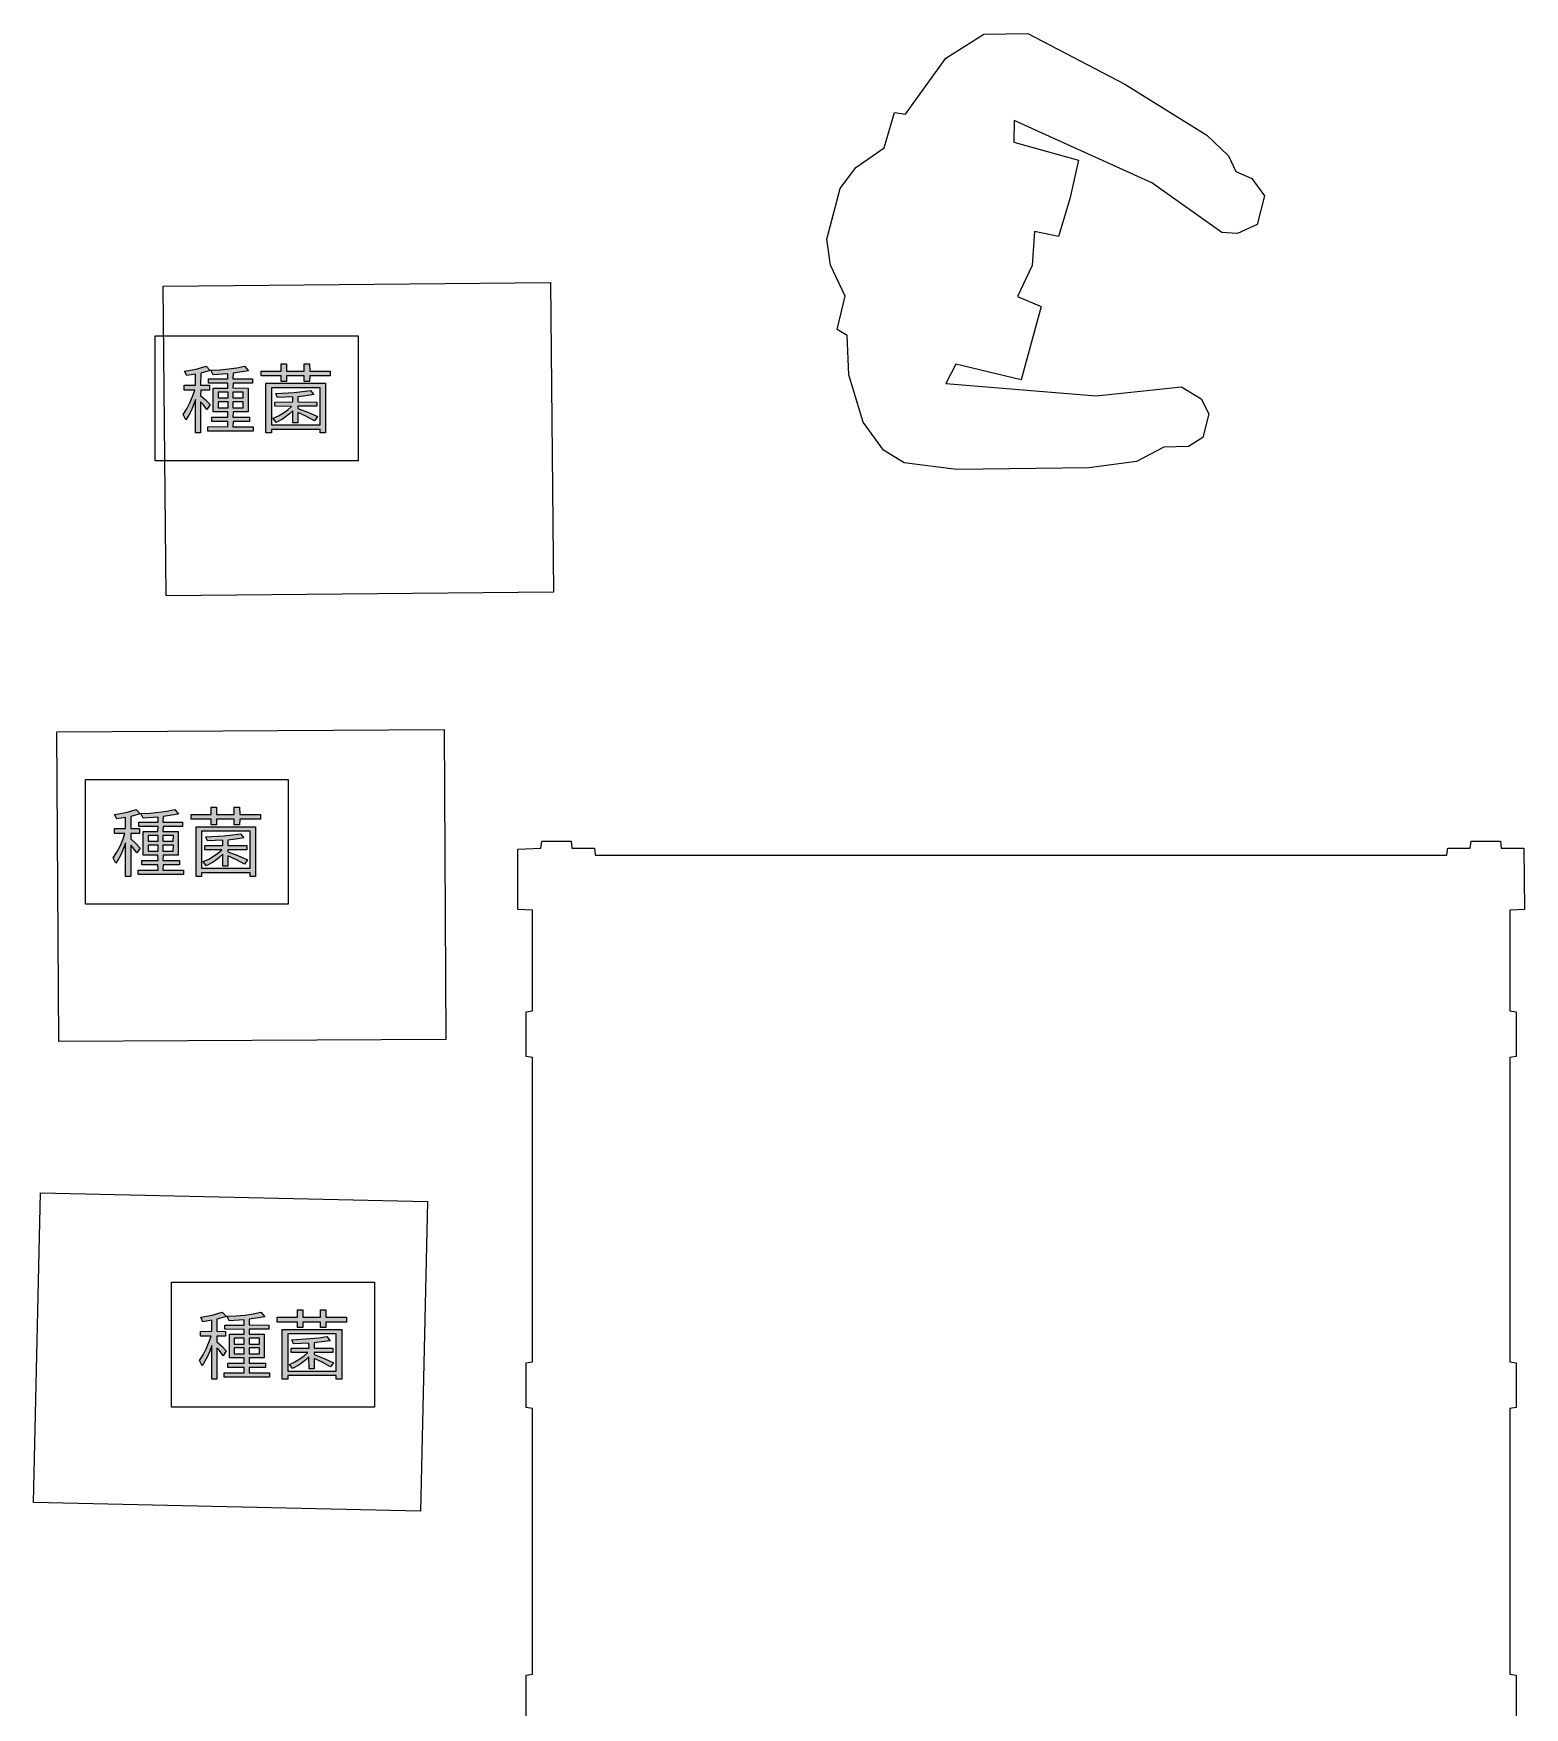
# Model space of a CAD drawing. Header units: millimetres. Extents: x -851 to 12103, y -752 to 16103.
# Drawn here: x 7183 to 9108, y 8080 to 10241 of the extents above; entities that cross this region are included whole.
import ezdxf

# ---------------------------------------------------------------- set-up
doc = ezdxf.new("R2010")
doc.units = ezdxf.units.MM
for name, color, linetype in [('人', 3, 'Continuous'), ('名称ラベル', 1, 'Continuous'), ('設備', 5, 'Continuous')]:
    doc.layers.add(name, color=color, linetype=linetype)

msp = doc.modelspace()

# ---------------------------------------------------------------- hatches: boundary and pattern name
at = {"layer": '名称ラベル'}
for points in [[(7476.5, 9799.2), (7476.5, 9805.5), (7502.4, 9805.5), (7502.5, 9814.8), (7509.4, 9814.8), (7509.4, 9805.5), (7532.2, 9805.5), (7532.2, 9814.8), (7539.2, 9814.8), (7539.3, 9805.5), (7565.9, 9805.5), (7565.9, 9799.2), (7539.3, 9799.2), (7539.2, 9792.2), (7532.2, 9792.2), (7532.2, 9799.2), (7509.4, 9799.2), (7509.4, 9792.2), (7502.5, 9792.2), (7502.4, 9799.2)], [(7376, 9749.5), (7380.7, 9756.8), (7384.7, 9764.5), (7388.2, 9772.5), (7391, 9780.9), (7377.4, 9780.9), (7377.4, 9787.2), (7392, 9787.2), (7392, 9801.4), (7380.5, 9799.7), (7377.7, 9805.3), (7392.6, 9808.1), (7405.6, 9812), (7410.8, 9806.3), (7398.6, 9802.9), (7398.5, 9787.2), (7409.8, 9787.2), (7409.8, 9780.9), (7398.6, 9780.9), (7398.5, 9773.8), (7404.6, 9768.4), (7410.7, 9762.1), (7406.4, 9755.8), (7401.8, 9762.2), (7398.6, 9765.9), (7398.5, 9725.5), (7392, 9725.5), (7392, 9768.8), (7389.4, 9761.8), (7386.5, 9754.9), (7383.1, 9748.5), (7379.4, 9742.6)], [(7492.2, 9744.5), (7499.2, 9747.8), (7505.5, 9751.4), (7511.1, 9755.5), (7516, 9759.9), (7494.3, 9760), (7494.3, 9765.5), (7517.5, 9765.6), (7517.5, 9772), (7497.7, 9771.2), (7495.4, 9776.4), (7519.1, 9777.7), (7530, 9778.9), (7540.4, 9780.5), (7544.7, 9775), (7534.3, 9773.5), (7524, 9772.4), (7524, 9765.6), (7548.5, 9765.5), (7548.5, 9760), (7524, 9760), (7524, 9757.1), (7536.9, 9752.2), (7549.3, 9746.7), (7545.4, 9741.3), (7534.4, 9747.2), (7524, 9752), (7524, 9738.6), (7517.5, 9738.6), (7517.5, 9754.2), (7512.9, 9749.9), (7507.8, 9746), (7504.1, 9743.5), (7496.1, 9739.2)], [(7285.7, 9176.9), (7290.4, 9184.3), (7294.4, 9192), (7297.9, 9200), (7300.7, 9208.3), (7287.1, 9208.4), (7287.1, 9214.6), (7301.7, 9214.7), (7301.7, 9228.9), (7290.2, 9227.1), (7287.4, 9232.8), (7302.3, 9235.6), (7315.3, 9239.4), (7320.5, 9233.8), (7308.3, 9230.3), (7308.3, 9214.7), (7319.5, 9214.6), (7319.5, 9208.4), (7308.3, 9208.4), (7308.3, 9201.3), (7314.3, 9195.8), (7320.4, 9189.5), (7316.2, 9183.3), (7311.5, 9189.7), (7308.3, 9193.4), (7308.3, 9152.9), (7301.7, 9152.9), (7301.7, 9196.3), (7299.1, 9189.2), (7296.2, 9182.4), (7292.8, 9176), (7289.1, 9170.1)], [(7386.2, 9226.6), (7386.2, 9233), (7412.1, 9233), (7412.2, 9242.2), (7419.1, 9242.2), (7419.1, 9233), (7441.9, 9233), (7441.9, 9242.2), (7448.9, 9242.2), (7449, 9233), (7475.6, 9233), (7475.6, 9226.6), (7449, 9226.6), (7448.9, 9219.6), (7441.9, 9219.6), (7441.9, 9226.6), (7419.1, 9226.6), (7419.1, 9219.6), (7412.2, 9219.6), (7412.1, 9226.6)], [(7401.9, 9172), (7408.9, 9175.2), (7415.3, 9178.9), (7420.8, 9183), (7425.7, 9187.4), (7404, 9187.4), (7404, 9193), (7427.2, 9193.1), (7427.2, 9199.4), (7407.4, 9198.7), (7405.1, 9203.8), (7428.8, 9205.2), (7439.7, 9206.4), (7450.1, 9208), (7454.4, 9202.5), (7444, 9200.9), (7433.7, 9199.8), (7433.7, 9193), (7458.2, 9193), (7458.2, 9187.4), (7433.7, 9187.4), (7433.7, 9184.6), (7446.6, 9179.7), (7459, 9174.2), (7455.1, 9168.8), (7444.2, 9174.7), (7433.7, 9179.5), (7433.7, 9166.1), (7427.2, 9166.1), (7427.2, 9181.7), (7422.6, 9177.4), (7417.5, 9173.4), (7413.8, 9171), (7405.8, 9166.7)], [(7397, 8527.7), (7401.6, 8535.1), (7405.7, 8542.8), (7409.1, 8550.8), (7411.9, 8559.1), (7398.4, 8559.2), (7398.4, 8565.4), (7412.9, 8565.5), (7412.9, 8579.7), (7401.4, 8577.9), (7398.6, 8583.6), (7413.6, 8586.4), (7426.5, 8590.2), (7431.8, 8584.6), (7419.5, 8581.1), (7419.5, 8565.5), (7430.8, 8565.4), (7430.8, 8559.2), (7419.5, 8559.1), (7419.5, 8552), (7425.5, 8546.6), (7431.7, 8540.3), (7427.4, 8534), (7422.7, 8540.5), (7419.5, 8544.2), (7419.5, 8503.7), (7412.9, 8503.7), (7412.9, 8547.1), (7410.4, 8540), (7407.4, 8533.2), (7404.1, 8526.8), (7400.3, 8520.9)], [(7497.5, 8577.4), (7497.5, 8583.8), (7523.4, 8583.8), (7523.4, 8593), (7530.3, 8593), (7530.4, 8583.8), (7553.1, 8583.8), (7553.2, 8593), (7560.2, 8593), (7560.2, 8583.8), (7586.8, 8583.8), (7586.8, 8577.4), (7560.2, 8577.4), (7560.2, 8570.4), (7553.2, 8570.4), (7553.1, 8577.4), (7530.4, 8577.4), (7530.3, 8570.4), (7523.4, 8570.4), (7523.4, 8577.4)], [(7513.2, 8522.8), (7520.2, 8526), (7526.5, 8529.7), (7532.1, 8533.7), (7536.9, 8538.2), (7515.3, 8538.2), (7515.3, 8543.8), (7538.5, 8543.8), (7538.4, 8550.2), (7518.6, 8549.5), (7516.4, 8554.6), (7540, 8556), (7551, 8557.2), (7561.3, 8558.8), (7565.7, 8553.2), (7555.2, 8551.7), (7544.9, 8550.6), (7544.9, 8543.8), (7569.4, 8543.8), (7569.4, 8538.2), (7545, 8538.2), (7544.9, 8535.4), (7557.9, 8530.5), (7570.2, 8524.9), (7566.3, 8519.6), (7555.4, 8525.5), (7545, 8530.2), (7544.9, 8516.9), (7538.5, 8516.9), (7538.4, 8532.5), (7533.9, 8528.2), (7528.8, 8524.2), (7525.1, 8521.8), (7517.1, 8517.5)]]:
    msp.add_hatch(color=1, dxfattribs=at).paths.add_polyline_path(points)
h = msp.add_hatch(color=1, dxfattribs=at)
h.paths.add_polyline_path([(7408, 9727.9), (7408, 9733.6), (7433.8, 9733.7), (7433.7, 9740.5), (7412.8, 9740.5), (7412.8, 9745.9), (7433.8, 9745.9), (7433.7, 9752.8), (7414.6, 9752.8), (7414.6, 9783.5), (7433.7, 9783.5), (7433.8, 9789.8), (7408.8, 9789.8), (7408.8, 9795.4), (7433.8, 9795.4), (7433.8, 9802.1), (7414.5, 9800.8), (7411.7, 9806.6), (7423.5, 9807.2), (7434.7, 9808.3), (7445.3, 9809.8), (7455.3, 9811.8), (7460.4, 9805.9), (7440.3, 9802.9), (7440.2, 9795.4), (7465.5, 9795.4), (7465.5, 9789.8), (7440.3, 9789.8), (7440.2, 9783.6), (7459.8, 9783.5), (7459.8, 9752.8), (7440.3, 9752.8), (7440.2, 9746), (7461.5, 9745.9), (7461.5, 9740.5), (7440.3, 9740.5), (7440.2, 9733.7), (7466.4, 9733.6), (7466.4, 9727.9)])
h.paths.add_polyline_path([(7440, 9758.1), (7453.5, 9758), (7453.6, 9765.9), (7440.1, 9765.9)])
h.paths.add_polyline_path([(7440, 9770.8), (7453.5, 9770.7), (7453.6, 9778.2), (7440.1, 9778.2)])
h.paths.add_polyline_path([(7421, 9758.1), (7434, 9758), (7434, 9765.9), (7421, 9765.9)])
h.paths.add_polyline_path([(7421, 9770.8), (7434, 9770.7), (7434, 9778.2), (7421, 9778.2)])
h = msp.add_hatch(color=1, dxfattribs=at)
h.paths.add_polyline_path([(7482.9, 9789.7), (7559.8, 9789.7), (7559.8, 9725.5), (7552.8, 9725.5), (7552.7, 9729.9), (7490, 9729.9), (7489.9, 9725.5), (7482.9, 9725.5)])
h.paths.add_polyline_path([(7552.7, 9735.9), (7552.7, 9783.7), (7489.9, 9783.7), (7489.9, 9735.9)])
h = msp.add_hatch(color=1, dxfattribs=at)
h.paths.add_polyline_path([(7317.7, 9155.4), (7317.7, 9161.1), (7343.5, 9161.1), (7343.5, 9168), (7322.6, 9168), (7322.6, 9173.4), (7343.5, 9173.4), (7343.5, 9180.2), (7324.3, 9180.2), (7324.3, 9211), (7343.5, 9211), (7343.5, 9217.3), (7318.5, 9217.3), (7318.5, 9222.9), (7343.5, 9222.9), (7343.5, 9229.6), (7324.2, 9228.2), (7321.4, 9234.1), (7333.2, 9234.7), (7344.4, 9235.7), (7355, 9237.2), (7365, 9239.2), (7370.1, 9233.4), (7350, 9230.3), (7349.9, 9222.9), (7375.2, 9222.9), (7375.2, 9217.3), (7350, 9217.3), (7349.9, 9211), (7369.5, 9211), (7369.5, 9180.2), (7350, 9180.2), (7349.9, 9173.4), (7371.2, 9173.4), (7371.2, 9168), (7350, 9168), (7349.9, 9161.1), (7376.2, 9161.1), (7376.2, 9155.4)])
h.paths.add_polyline_path([(7349.7, 9185.5), (7363.2, 9185.5), (7363.3, 9193.3), (7349.8, 9193.3)])
h.paths.add_polyline_path([(7349.7, 9198.2), (7363.2, 9198.2), (7363.3, 9205.7), (7349.8, 9205.7)])
h.paths.add_polyline_path([(7330.7, 9185.5), (7343.7, 9185.5), (7343.7, 9193.3), (7330.7, 9193.3)])
h.paths.add_polyline_path([(7330.7, 9198.2), (7343.7, 9198.2), (7343.7, 9205.7), (7330.7, 9205.7)])
h = msp.add_hatch(color=1, dxfattribs=at)
h.paths.add_polyline_path([(7392.6, 9152.9), (7392.6, 9217.1), (7469.5, 9217.1), (7469.5, 9152.9), (7462.5, 9152.9), (7462.4, 9157.4), (7399.7, 9157.4), (7399.6, 9152.9)])
h.paths.add_polyline_path([(7462.4, 9163.3), (7462.5, 9211.2), (7399.6, 9211.2), (7399.6, 9163.4)])
h = msp.add_hatch(color=1, dxfattribs=at)
h.paths.add_polyline_path([(7428.9, 8506.2), (7428.9, 8511.9), (7454.7, 8511.9), (7454.7, 8518.8), (7433.8, 8518.8), (7433.8, 8524.2), (7454.7, 8524.2), (7454.7, 8531), (7435.6, 8531), (7435.6, 8561.8), (7454.7, 8561.8), (7454.7, 8568), (7429.7, 8568.1), (7429.7, 8573.6), (7454.7, 8573.7), (7454.7, 8580.4), (7435.5, 8579), (7432.7, 8584.8), (7444.5, 8585.4), (7455.7, 8586.5), (7466.2, 8588), (7476.2, 8590), (7481.3, 8584.2), (7461.2, 8581.1), (7461.2, 8573.7), (7486.5, 8573.6), (7486.5, 8568.1), (7461.2, 8568.1), (7461.2, 8561.8), (7480.7, 8561.8), (7480.7, 8531), (7461.2, 8531), (7461.2, 8524.2), (7482.4, 8524.2), (7482.4, 8518.8), (7461.2, 8518.8), (7461.2, 8511.9), (7487.4, 8511.9), (7487.4, 8506.2)])
h.paths.add_polyline_path([(7461, 8536.3), (7474.5, 8536.3), (7474.5, 8544.1), (7461, 8544.1)])
h.paths.add_polyline_path([(7461, 8549), (7474.5, 8549), (7474.5, 8556.5), (7461, 8556.5)])
h.paths.add_polyline_path([(7441.9, 8536.3), (7454.9, 8536.3), (7454.9, 8544.1), (7442, 8544.1)])
h.paths.add_polyline_path([(7441.9, 8549), (7454.9, 8549), (7454.9, 8556.5), (7442, 8556.5)])
h = msp.add_hatch(color=1, dxfattribs=at)
h.paths.add_polyline_path([(7503.8, 8503.7), (7503.8, 8567.9), (7580.7, 8567.9), (7580.7, 8503.7), (7573.7, 8503.7), (7573.7, 8508.2), (7510.9, 8508.2), (7510.8, 8503.7)])
h.paths.add_polyline_path([(7573.7, 8514.1), (7573.7, 8562), (7510.9, 8561.9), (7510.9, 8514.1)])

# ---------------------------------------------------------------- linework, layer by layer
at = {"layer": '人'}
msp.add_lwpolyline([(8220.4, 9859.2), (8230.9, 9902.3), (8211.8, 9942.3), (8207.1, 9976), (8224.1, 10041.2), (8244.6, 10068.3), (8280.9, 10093.9), (8294.5, 10139.5), (8308.5, 10137), (8360.9, 10209.6), (8409.7, 10240.5), (8466.4, 10241.4), (8591.7, 10176), (8697.7, 10110.3), (8725.8, 10083.2), (8735.1, 10063.3), (8755.6, 10054.1), (8772.2, 10031.8), (8762.5, 9994.6), (8737.1, 9983.3), (8717.2, 9984.4), (8626.5, 10048.4), (8449, 10129.2), (8448.4, 10101.1), (8531.8, 10077.6), (8520.7, 10028), (8506.2, 9979.3), (8475.2, 9985.9), (8472.1, 9941.8), (8453.3, 9901.7), (8483.7, 9889), (8457.9, 9794), (8373.4, 9814.3), (8360.5, 9789.3), (8554.9, 9773.3), (8665.2, 9785), (8690.2, 9769.4), (8700.3, 9750.2), (8692.4, 9719.7), (8674.2, 9707.9), (8642.3, 9707.3), (8606.7, 9688.6), (8545.5, 9680.6), (8374.4, 9678.4), (8307.1, 9686.9), (8280.1, 9703.3), (8254.1, 9739.3), (8235.5, 9800.5), (8233.4, 9851.3)], close=True, dxfattribs=at)
at = {"layer": '名称ラベル'}
for points in [[(7340, 9689.5), (7340, 9850.8), (7601.9, 9850.8), (7601.9, 9689.5)], [(7476.5, 9799.2), (7476.5, 9805.5), (7502.4, 9805.5), (7502.5, 9814.8), (7509.4, 9814.8), (7509.4, 9805.5), (7532.2, 9805.5), (7532.2, 9814.8), (7539.2, 9814.8), (7539.3, 9805.5), (7565.9, 9805.5), (7565.9, 9799.2), (7539.3, 9799.2), (7539.2, 9792.2), (7532.2, 9792.2), (7532.2, 9799.2), (7509.4, 9799.2), (7509.4, 9792.2), (7502.5, 9792.2), (7502.4, 9799.2)], [(7376, 9749.5), (7380.7, 9756.8), (7384.7, 9764.5), (7388.2, 9772.5), (7391, 9780.9), (7377.4, 9780.9), (7377.4, 9787.2), (7392, 9787.2), (7392, 9801.4), (7380.5, 9799.7), (7377.7, 9805.3), (7392.6, 9808.1), (7405.6, 9812), (7410.8, 9806.3), (7398.6, 9802.9), (7398.5, 9787.2), (7409.8, 9787.2), (7409.8, 9780.9), (7398.6, 9780.9), (7398.5, 9773.8), (7404.6, 9768.4), (7410.7, 9762.1), (7406.4, 9755.8), (7401.8, 9762.2), (7398.5, 9765.9), (7398.5, 9725.5), (7392, 9725.5), (7392, 9768.8), (7389.4, 9761.8), (7386.5, 9754.9), (7383.1, 9748.5), (7379.4, 9742.6)], [(7407.9, 9727.9), (7407.9, 9733.6), (7433.8, 9733.7), (7433.8, 9740.5), (7412.9, 9740.5), (7412.9, 9745.9), (7433.8, 9745.9), (7433.8, 9752.8), (7414.6, 9752.8), (7414.6, 9783.5), (7433.8, 9783.5), (7433.8, 9789.8), (7408.8, 9789.8), (7408.8, 9795.4), (7433.8, 9795.4), (7433.8, 9802.1), (7414.5, 9800.8), (7411.7, 9806.6), (7423.5, 9807.2), (7434.7, 9808.3), (7445.3, 9809.8), (7455.3, 9811.8), (7460.4, 9805.9), (7440.3, 9802.9), (7440.2, 9795.4), (7465.5, 9795.4), (7465.5, 9789.8), (7440.3, 9789.8), (7440.2, 9783.6), (7459.8, 9783.5), (7459.8, 9752.8), (7440.3, 9752.8), (7440.2, 9746), (7461.5, 9745.9), (7461.5, 9740.5), (7440.3, 9740.5), (7440.2, 9733.6), (7466.4, 9733.6), (7466.4, 9727.9)], [(7421, 9770.8), (7433.9, 9770.7), (7434, 9778.2), (7421, 9778.2)], [(7440, 9770.8), (7453.5, 9770.7), (7453.6, 9778.2), (7440.1, 9778.2)], [(7482.9, 9789.7), (7559.8, 9789.7), (7559.8, 9725.5), (7552.8, 9725.5), (7552.7, 9729.9), (7489.9, 9729.9), (7489.9, 9725.5), (7482.9, 9725.5)], [(7552.7, 9735.9), (7552.8, 9783.7), (7489.9, 9783.7), (7489.9, 9735.9)], [(7492.2, 9744.5), (7499.2, 9747.8), (7505.6, 9751.4), (7511.1, 9755.5), (7516, 9759.9), (7494.3, 9760), (7494.3, 9765.5), (7517.5, 9765.6), (7517.5, 9772), (7497.7, 9771.2), (7495.4, 9776.4), (7519.1, 9777.7), (7530, 9778.9), (7540.4, 9780.5), (7544.7, 9775), (7534.3, 9773.5), (7524, 9772.4), (7524, 9765.6), (7548.5, 9765.5), (7548.5, 9760), (7524, 9760), (7524, 9757.1), (7536.9, 9752.2), (7549.3, 9746.7), (7545.4, 9741.3), (7534.4, 9747.2), (7524, 9752), (7524, 9738.6), (7517.5, 9738.6), (7517.5, 9754.2), (7512.9, 9749.9), (7507.8, 9745.9), (7504.1, 9743.5), (7496.1, 9739.2)], [(7421, 9758.1), (7433.9, 9758), (7434, 9765.9), (7421, 9765.9)], [(7440, 9758.1), (7453.5, 9758), (7453.6, 9765.9), (7440.1, 9765.9)], [(7249.7, 9116.9), (7249.7, 9278.2), (7511.6, 9278.2), (7511.6, 9116.9)], [(7285.7, 9176.9), (7290.4, 9184.3), (7294.4, 9192), (7297.9, 9200), (7300.7, 9208.3), (7287.1, 9208.4), (7287.1, 9214.6), (7301.7, 9214.7), (7301.7, 9228.9), (7290.2, 9227.1), (7287.4, 9232.8), (7302.3, 9235.6), (7315.3, 9239.4), (7320.5, 9233.8), (7308.3, 9230.3), (7308.3, 9214.7), (7319.6, 9214.6), (7319.6, 9208.4), (7308.3, 9208.4), (7308.3, 9201.3), (7314.3, 9195.8), (7320.4, 9189.5), (7316.2, 9183.3), (7311.5, 9189.7), (7308.3, 9193.4), (7308.3, 9152.9), (7301.7, 9152.9), (7301.7, 9196.3), (7299.1, 9189.2), (7296.2, 9182.4), (7292.8, 9176), (7289.1, 9170.1)], [(7317.7, 9155.4), (7317.7, 9161.1), (7343.5, 9161.1), (7343.4, 9168), (7322.6, 9168), (7322.6, 9173.4), (7343.5, 9173.4), (7343.4, 9180.2), (7324.4, 9180.2), (7324.4, 9211), (7343.4, 9211), (7343.5, 9217.3), (7318.5, 9217.3), (7318.5, 9222.9), (7343.5, 9222.9), (7343.5, 9229.6), (7324.2, 9228.2), (7321.4, 9234.1), (7333.2, 9234.6), (7344.4, 9235.7), (7355, 9237.2), (7365, 9239.2), (7370.1, 9233.4), (7350, 9230.3), (7349.9, 9222.9), (7375.2, 9222.9), (7375.2, 9217.3), (7350, 9217.3), (7349.9, 9211), (7369.5, 9211), (7369.5, 9180.2), (7350, 9180.2), (7349.9, 9173.4), (7371.2, 9173.4), (7371.2, 9168), (7350, 9168), (7349.9, 9161.1), (7376.2, 9161.1), (7376.2, 9155.4)], [(7386.2, 9226.6), (7386.2, 9233), (7412.1, 9233), (7412.2, 9242.2), (7419.1, 9242.2), (7419.1, 9233), (7441.9, 9233), (7441.9, 9242.2), (7448.9, 9242.2), (7449, 9233), (7475.6, 9233), (7475.6, 9226.6), (7449, 9226.6), (7448.9, 9219.6), (7441.9, 9219.6), (7441.9, 9226.6), (7419.1, 9226.6), (7419.1, 9219.6), (7412.2, 9219.6), (7412.1, 9226.6)], [(7392.6, 9152.9), (7392.6, 9217.1), (7469.5, 9217.1), (7469.5, 9152.9), (7462.5, 9152.9), (7462.4, 9157.4), (7399.7, 9157.4), (7399.6, 9152.9)], [(7462.4, 9163.4), (7462.4, 9211.2), (7399.6, 9211.2), (7399.6, 9163.4)], [(7330.7, 9198.2), (7343.7, 9198.2), (7343.7, 9205.7), (7330.7, 9205.7)], [(7330.7, 9185.5), (7343.7, 9185.5), (7343.7, 9193.3), (7330.7, 9193.3)], [(7349.7, 9198.2), (7363.2, 9198.2), (7363.3, 9205.7), (7349.8, 9205.7)], [(7349.7, 9185.5), (7363.2, 9185.5), (7363.3, 9193.3), (7349.8, 9193.3)], [(7401.9, 9172), (7408.9, 9175.2), (7415.2, 9178.9), (7420.8, 9183), (7425.7, 9187.4), (7404, 9187.4), (7404, 9193), (7427.2, 9193), (7427.2, 9199.5), (7407.4, 9198.7), (7405.1, 9203.8), (7428.8, 9205.2), (7439.7, 9206.4), (7450.1, 9208), (7454.4, 9202.5), (7444, 9200.9), (7433.7, 9199.8), (7433.7, 9193), (7458.2, 9193), (7458.2, 9187.4), (7433.7, 9187.4), (7433.7, 9184.6), (7446.6, 9179.7), (7459, 9174.1), (7455.1, 9168.8), (7444.1, 9174.7), (7433.7, 9179.5), (7433.7, 9166.1), (7427.2, 9166.1), (7427.2, 9181.7), (7422.6, 9177.4), (7417.5, 9173.4), (7413.8, 9171), (7405.8, 9166.7)], [(7360.9, 8467.7), (7360.9, 8629), (7622.8, 8629), (7622.8, 8467.7)], [(7396.9, 8527.7), (7401.6, 8535.1), (7405.7, 8542.8), (7409.1, 8550.8), (7411.9, 8559.1), (7398.4, 8559.2), (7398.4, 8565.4), (7412.9, 8565.5), (7412.9, 8579.7), (7401.4, 8577.9), (7398.6, 8583.6), (7413.6, 8586.4), (7426.5, 8590.2), (7431.8, 8584.5), (7419.5, 8581.1), (7419.5, 8565.5), (7430.8, 8565.4), (7430.8, 8559.2), (7419.5, 8559.1), (7419.5, 8552), (7425.5, 8546.6), (7431.6, 8540.3), (7427.4, 8534), (7422.7, 8540.5), (7419.5, 8544.2), (7419.5, 8503.7), (7412.9, 8503.7), (7412.9, 8547.1), (7410.4, 8540), (7407.4, 8533.1), (7404.1, 8526.8), (7400.4, 8520.9)], [(7428.9, 8506.2), (7428.9, 8511.9), (7454.7, 8511.9), (7454.7, 8518.8), (7433.8, 8518.8), (7433.8, 8524.2), (7454.7, 8524.2), (7454.7, 8531), (7435.6, 8531), (7435.6, 8561.8), (7454.7, 8561.8), (7454.7, 8568), (7429.7, 8568.1), (7429.7, 8573.6), (7454.7, 8573.6), (7454.7, 8580.4), (7435.5, 8579), (7432.7, 8584.8), (7444.5, 8585.4), (7455.7, 8586.5), (7466.2, 8588), (7476.2, 8590), (7481.3, 8584.2), (7461.2, 8581.1), (7461.2, 8573.7), (7486.5, 8573.6), (7486.5, 8568.1), (7461.2, 8568.1), (7461.2, 8561.8), (7480.7, 8561.8), (7480.7, 8531), (7461.2, 8531), (7461.2, 8524.2), (7482.4, 8524.2), (7482.4, 8518.8), (7461.2, 8518.8), (7461.2, 8511.9), (7487.4, 8511.9), (7487.4, 8506.2)], [(7497.5, 8577.4), (7497.5, 8583.8), (7523.4, 8583.8), (7523.4, 8593), (7530.3, 8593), (7530.4, 8583.8), (7553.1, 8583.8), (7553.2, 8593), (7560.2, 8593), (7560.2, 8583.8), (7586.8, 8583.8), (7586.8, 8577.4), (7560.2, 8577.4), (7560.2, 8570.4), (7553.2, 8570.4), (7553.1, 8577.4), (7530.4, 8577.4), (7530.3, 8570.4), (7523.4, 8570.4), (7523.4, 8577.4)], [(7503.8, 8503.7), (7503.8, 8567.9), (7580.7, 8567.9), (7580.7, 8503.7), (7573.7, 8503.7), (7573.7, 8508.2), (7510.9, 8508.2), (7510.9, 8503.7)], [(7573.7, 8514.1), (7573.7, 8562), (7510.9, 8562), (7510.9, 8514.1)], [(7441.9, 8549), (7454.9, 8549), (7454.9, 8556.5), (7442, 8556.5)], [(7441.9, 8536.3), (7454.9, 8536.3), (7454.9, 8544.1), (7442, 8544.1)], [(7461, 8549), (7474.5, 8549), (7474.5, 8556.5), (7461, 8556.5)], [(7461, 8536.3), (7474.5, 8536.3), (7474.5, 8544.1), (7461, 8544.1)], [(7513.2, 8522.8), (7520.2, 8526), (7526.5, 8529.7), (7532.1, 8533.7), (7536.9, 8538.2), (7515.3, 8538.2), (7515.3, 8543.8), (7538.5, 8543.8), (7538.4, 8550.2), (7518.6, 8549.5), (7516.4, 8554.6), (7540, 8556), (7551, 8557.2), (7561.3, 8558.8), (7565.7, 8553.2), (7555.2, 8551.7), (7544.9, 8550.6), (7544.9, 8543.8), (7569.4, 8543.8), (7569.4, 8538.2), (7545, 8538.2), (7544.9, 8535.4), (7557.9, 8530.5), (7570.2, 8524.9), (7566.3, 8519.6), (7555.4, 8525.5), (7545, 8530.2), (7544.9, 8516.9), (7538.5, 8516.9), (7538.4, 8532.5), (7533.9, 8528.2), (7528.8, 8524.2), (7525.1, 8521.8), (7517.1, 8517.5)]]:
    msp.add_lwpolyline(points, close=True, dxfattribs=at)
at = {"layer": '設備'}
for points in [[(7350.2, 9915), (7850.2, 9919.9), (7854.1, 9519.9), (7354.1, 9515)], [(7212.9, 9339.5), (7712.9, 9342.4), (7715.2, 8942.4), (7215.2, 8939.6)], [(7182.7, 8344.2), (7191.6, 8744.1), (7691.5, 8733), (7682.6, 8333.1)]]:
    msp.add_lwpolyline(points, close=True, dxfattribs=at)
msp.add_lwpolyline([(7818.9, 8063.5), (7818.9, 8121.5), (7826.9, 8122.6), (7826.9, 8465.8), (7818.9, 8466.9), (7818.9, 8524.9), (7826.9, 8525.9), (7826.9, 8919.2), (7818.9, 8920.2), (7818.9, 8978.2), (7826.9, 8979.3), (7826.9, 9109.2), (7807.9, 9110.2), (7807.9, 9188.2), (7837.9, 9189.2), (7838.9, 9198.5), (7876.9, 9198.5), (7877.9, 9189.2), (7906.9, 9189.2), (7907.9, 9180.2), (9007.8, 9180.2), (9008.9, 9189.2), (9037.9, 9189.2), (9038.9, 9198.5), (9076.9, 9198.5), (9077.9, 9189.2), (9106.9, 9189.2), (9107.9, 9110.2), (9088.9, 9109.2), (9088.9, 8979.3), (9096.9, 8978.2), (9096.9, 8920.2), (9088.9, 8919.2), (9088.9, 8525.9), (9096.9, 8524.9), (9096.9, 8466.9), (9088.9, 8465.8), (9088.9, 8122.6), (9096.9, 8121.5), (9096.9, 8063.5)], dxfattribs=at)

doc.saveas('drawing.dxf')
